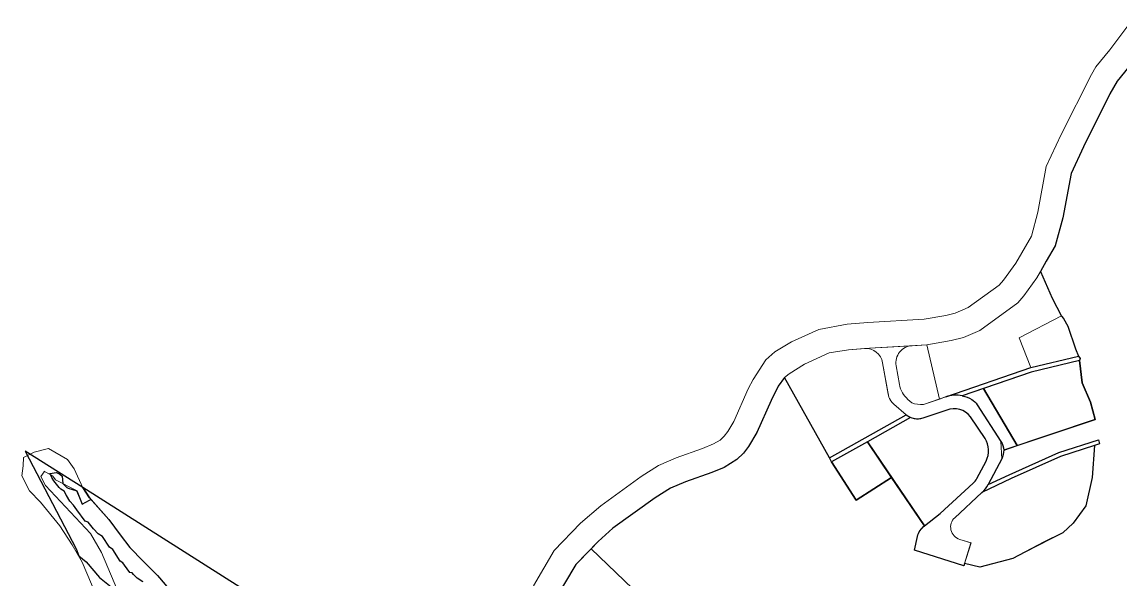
# Model space of a CAD drawing. Header units: millimetres. Extents: x 234550 to 240984, y 469077 to 474234.
# Drawn here: x 234563 to 235077, y 473433 to 473694 of the extents above; entities that cross this region are included whole.
import ezdxf

# ---------------------------------------------------------------- set-up
doc = ezdxf.new("R2010")
doc.units = ezdxf.units.MM
for name, color, linetype, lineweight in [('_proposed _Primary_road_Hatch', 7, 'Continuous', 0), ('_Proposed Access Road_Hatch', 255, 'Continuous', 0), ('_proposed OS-2 _hatch', 83, 'Continuous', 0), ('_Proposed_footpath hatch', 161, 'Continuous', 30), ('_Proposed_parking', 253, 'Continuous', 30), ('E1', 108, 'Continuous', 30), ('E2', 106, 'Continuous', 30), ('E4', 53, 'Continuous', 30)]:
    doc.layers.add(name, color=color, linetype=linetype, lineweight=lineweight)
doc.layers.add('_Proposed Service-1 hatch', color=210, linetype='Continuous')
doc.layers.add('_proposed UV_2_Hatch', color=53, linetype='Continuous', lineweight=0, true_color=0xf2d64a)

msp = doc.modelspace()

# ---------------------------------------------------------------- linework, layer by layer
at = {"layer": '_proposed _Primary_road_Hatch'}
for points in [[(235081.65, 473694.09), (235071.95, 473681.08), (235065.27, 473673.07), (235063.25, 473669.5), (235049.07, 473641.39), (235042.11, 473626.48), (235038.24, 473605.07), (235035.18, 473593.81), (235027.88, 473581.24), (235022.11, 473573.27), (235020.16, 473570.92), (235005.65, 473560.46), (234999.53, 473557.83), (234995.13, 473556.7), (234984.94, 473554.94), (234958.66, 473553.4), (234948.9, 473552.68), (234935.61, 473550.14), (234922.92, 473544.32), (234915.16, 473539.64), (234910.8, 473535.95), (234904.92, 473526.68), (234902.67, 473522.37), (234895.86, 473507.15), (234893.1, 473502.46), (234891.35, 473500.22), (234889.56, 473498.43), (234886.45, 473496.57), (234881.27, 473494.44), (234868.98, 473490.07), (234860.65, 473486.53), (234852.45, 473481.3), (234833.62, 473467.66), (234824.1, 473459.5), (234811.88, 473446.69), (234802.08, 473430.23)], [(234811.78, 473423.14), (234821.98, 473440.13), (234832.46, 473450.87), (234839.34, 473457.1), (234859.14, 473471.33), (234866.26, 473475.88), (234873.25, 473478.84), (234885.62, 473483.26), (234891.36, 473485.61), (234897.38, 473489.28), (234900.35, 473492.24), (234902.77, 473495.34), (234906.7, 473501.99), (234913.4, 473517), (234916.71, 473523.67), (234919.66, 473527.73), (234921.74, 473529.48), (234929.01, 473533.95), (234940.53, 473539.19), (234949.61, 473540.7), (234959.46, 473541.43), (234986.31, 473543), (234997.65, 473544.96), (235003.42, 473546.44), (235011.06, 473549.73), (235028.89, 473562.66), (235031.59, 473565.9), (235037.72, 473574.37), (235046.35, 473589.37), (235049.95, 473602.44), (235053.71, 473623.1), (235059.59, 473635.6), (235071.85, 473660.41), (235075.27, 473666.38), (235080.84, 473673.02)]]:
    msp.add_lwpolyline(points, dxfattribs=at)
at = {"layer": '_Proposed Access Road_Hatch'}
msp.add_lwpolyline([(235007.26, 473517.39, 0.2234), (234995.42, 473518.73), (234984.63, 473515.06, -0.118742), (234979.21, 473515.87), (234977.4, 473517.45, -0.171579), (234973.45, 473524.41), (234971.89, 473533.2, -0.449078), (234979.3, 473542.59), (234959.46, 473541.43), (234957.06, 473541.25, -0.38087), (234965.54, 473534.63), (234968.16, 473519.87, 0.171579), (234970.8, 473515.23), (234976.6, 473510.19, 0.266637), (234984.42, 473508.66), (234995.57, 473512.44, -0.32865), (235006.62, 473509.36), (235013.6, 473499.17, -0.252965), (235013.95, 473488.6), (235009.62, 473480.37, -0.085581), (235007.96, 473478.21), (234992.55, 473464.06), (234984.76, 473457.9, 0.174291), (234981.89, 473453.31), (234980.52, 473446.91), (235003.59, 473439.49), (235006.92, 473450.3), (235001.61, 473451.93, -0.578725), (234999.31, 473462.08), (235012.02, 473473.8, 0.085581), (235014.92, 473477.57), (235021.29, 473489.66), (235020.93, 473497.74), (235009.78, 473514.93, 0.111423)], format="xyb", close=True, dxfattribs=at)
for points in [[(234608.86, 473424.78), (234599.95, 473445.85), (234594.82, 473454.68), (234573.78, 473477.07), (234571.47, 473481.34), (234573.08, 473483.5), (234573.13, 473483.91), (234577.2, 473481.56), (234578.45, 473479.87), (234588.22, 473474.78), (234590.84, 473468.42), (234594.88, 473470.68), (234591.15, 473476.09), (234587.22, 473484.98), (234584.05, 473489.24), (234575.07, 473494.45), (234568.4, 473492.78), (234563.41, 473490.32), (234563.25, 473486.35), (234562.71, 473481.63), (234566.28, 473474.62), (234571.39, 473469.32), (234580.51, 473458.2), (234586.22, 473449.4), (234590.91, 473441.33), (234599.2, 473421.74)], [(234629.79, 473430.75), (234626.09, 473435.05), (234621.85, 473439.42), (234619.47, 473441.74), (234613.17, 473448.11), (234608.72, 473454.08), (234603.42, 473461.17), (234595.05, 473470.56), (234594.3, 473470.33), (234590.85, 473468.4), (234588.25, 473474.7), (234584.27, 473475.85), (234583.69, 473476.26), (234581.8, 473478.04), (234581.79, 473478.13), (234578.45, 473479.87), (234577.2, 473481.56), (234575.99, 473482.26), (234576.84, 473480.59), (234577.61, 473479.36), (234580.16, 473476.18), (234580.89, 473475.45), (234582.43, 473474.42), (234583.5, 473472.53), (234585.14, 473469.74), (234586.88, 473467.89), (234588.45, 473465.71), (234592.32, 473460.51), (234593.63, 473459.99), (234596.17, 473456.89), (234598.34, 473454.49), (234600.39, 473453.33), (234603.69, 473448.27), (234605.27, 473447.26), (234608.61, 473441.72), (234609.96, 473440.93), (234610.63, 473439.81), (234613.27, 473436.45), (234614.29, 473436.31), (234614.9, 473435.54), (234616.56, 473433.79), (234619.35, 473432.1)]]:
    msp.add_lwpolyline(points, dxfattribs=at)
at = {"layer": '_proposed OS-2 _hatch'}
msp.add_lwpolyline([(234986.31, 473543), (234979.3, 473542.59, 0.449078), (234971.89, 473533.2), (234973.45, 473524.41, 0.171579), (234977.4, 473517.45), (234979.21, 473515.87, 0.118742), (234984.63, 473515.06), (234992.12, 473517.61)], format="xyb", close=True, dxfattribs=at)
at = {"layer": '_Proposed Service-1 hatch'}
msp.add_lwpolyline([(234941.68, 473488.28), (234953.17, 473470.3), (234969.77, 473480.91), (234958.42, 473497.64)], close=True, dxfattribs=at)
at = {"layer": '_proposed UV_2_Hatch'}
msp.add_lwpolyline([(235049.32, 473556.48), (235044.82, 473564.87), (235039.4, 473577.28), (235037.72, 473574.37), (235031.59, 473565.9), (235028.89, 473562.66), (235011.06, 473549.73), (235003.42, 473546.44), (234997.65, 473544.96), (234986.31, 473543), (234992.12, 473517.61), (234995.42, 473518.73), (235034.84, 473532.34)], dxfattribs=at)
msp.add_lwpolyline([(235052.17, 473551.67), (235050.24, 473555.23), (235049.32, 473556.48), (235029.49, 473546.23), (235034.84, 473532.34), (235057.24, 473537.66), (235055.74, 473541.08)], close=True, dxfattribs=at)
for points in [[(234965.54, 473534.63, 0.38087), (234957.06, 473541.25), (234949.61, 473540.7), (234940.53, 473539.19), (234929.01, 473533.95), (234921.74, 473529.48), (234919.66, 473527.73), (234940.65, 473490.11), (234976.6, 473510.19), (234970.8, 473515.23, -0.127589), (234968.52, 473518.55)], [(235064.78, 473495.89), (235048.74, 473490.7), (235025.7, 473480.36), (235012.02, 473473.8), (234999.31, 473462.08, 0.578725), (235001.61, 473451.93), (235006.9, 473450.3), (235003.92, 473440.61), (235011.1, 473438.96), (235026.49, 473443.04), (235049.9, 473455.05), (235054.79, 473459.47), (235060.62, 473467.69), (235063.56, 473480.96)]]:
    msp.add_lwpolyline(points, format="xyb", close=True, dxfattribs=at)
at = {"layer": '_Proposed_footpath hatch'}
for points in [[(234995.19, 473518.65), (235034.84, 473532.34), (235057.24, 473537.66), (235058.03, 473536.54), (235057.68, 473535.71), (235035.04, 473530.22), (235002.82, 473519.17, 0.138938)], [(235014.92, 473477.57), (235024.72, 473482.11), (235048, 473492.55), (235066.53, 473498.56), (235067, 473496.59), (235064.78, 473495.89), (235048.74, 473490.7), (235025.7, 473480.36), (235012.02, 473473.8, 0.085581)]]:
    msp.add_lwpolyline(points, format="xyb", close=True, dxfattribs=at)
msp.add_lwpolyline([(234940.65, 473490.11), (234976.6, 473510.19), (234978.62, 473508.91), (234958.42, 473497.64), (234941.68, 473488.28)], close=True, dxfattribs=at)
at = {"layer": '_Proposed_parking'}
msp.add_lwpolyline([(235022.2, 473493.75), (235028.51, 473495.86), (235012.82, 473522.62), (235002.82, 473519.17, -0.086058), (235007.26, 473517.39, -0.111423), (235009.78, 473514.93), (235020.93, 473497.74, -0.139873)], format="xyb", close=True, dxfattribs=at)
at = {"layer": 'E1'}
msp.add_lwpolyline([(235080.84, 473673.02), (235075.27, 473666.38), (235071.85, 473660.41), (235059.59, 473635.6), (235053.71, 473623.1), (235049.95, 473602.44), (235046.35, 473589.37), (235042.16, 473582.1), (235039.4, 473577.28), (235044.82, 473564.87), (235049.29, 473556.47), (235050.24, 473555.23), (235052.17, 473551.67), (235055.74, 473541.08), (235057.24, 473537.66), (235058.03, 473536.54), (235057.68, 473535.71), (235059, 473525.17), (235062.79, 473516.07), (235064.97, 473508.09), (235022.2, 473493.75, -0.133254), (235021.29, 473489.66), (235014.92, 473477.57), (235024.72, 473482.11), (235048, 473492.55), (235066.53, 473498.56), (235067, 473496.59), (235064.78, 473495.89), (235063.56, 473480.96), (235060.62, 473467.69), (235054.79, 473459.47), (235049.9, 473455.05), (235040.97, 473450.67), (235026.49, 473443.04), (235011.1, 473438.96), (235003.93, 473440.6), (235003.59, 473439.49), (234980.52, 473446.91), (234981.89, 473453.31, -0.188177), (234985.16, 473458.22), (234969.77, 473480.91), (234953.17, 473470.3), (234941.68, 473488.28), (234940.65, 473490.11), (234919.66, 473527.73), (234916.71, 473523.67), (234913.4, 473517), (234906.7, 473501.99), (234902.77, 473495.34), (234900.35, 473492.24), (234897.38, 473489.28), (234891.36, 473485.61), (234885.62, 473483.26), (234873.25, 473478.84), (234866.26, 473475.88), (234859.14, 473471.33), (234839.34, 473457.1), (234832.46, 473450.87), (234829.11, 473447.44), (234891.32, 473387.71)], format="xyb", dxfattribs=at)
for points in [[(234619.35, 473432.1), (234616.56, 473433.79), (234614.9, 473435.54), (234614.29, 473436.31), (234613.27, 473436.45), (234610.63, 473439.81), (234609.96, 473440.93), (234608.61, 473441.72), (234605.27, 473447.26), (234603.69, 473448.27), (234600.39, 473453.33), (234598.34, 473454.49), (234596.17, 473456.89), (234593.63, 473459.99), (234592.32, 473460.51), (234588.45, 473465.71), (234586.88, 473467.89), (234585.14, 473469.74), (234583.5, 473472.53), (234582.43, 473474.42), (234580.89, 473475.45), (234580.16, 473476.18), (234577.61, 473479.36), (234576.84, 473480.59), (234575.73, 473482.76), (234578.81, 473483.17), (234580.41, 473482.46), (234581.54, 473481.59), (234581.8, 473478.04), (234583.69, 473476.26), (234584.27, 473475.85), (234588.32, 473474.68), (234590.88, 473468.42), (234594.3, 473470.33), (234595.05, 473470.56), (234594.39, 473471.31), (234591.28, 473476.14), (234564.26, 473493.26), (234588.15, 473447.58), (234589.35, 473444.29), (234592.84, 473441.36), (234598.98, 473434.14), (234605.96, 473428.45)], [(234891.32, 473387.71), (234829.11, 473447.44), (234821.98, 473440.13), (234811.78, 473423.14)]]:
    msp.add_lwpolyline(points, dxfattribs=at)
at = {"layer": 'E2'}
msp.add_lwpolyline([(234667.16, 473383.65), (234715.54, 473387.26), (234722.44, 473392.98), (234711.41, 473399.97), (234703.27, 473399.26), (234694.23, 473410.86), (234591.28, 473476.14), (234594.39, 473471.31), (234603.42, 473461.17), (234608.72, 473454.08), (234613.17, 473448.11), (234619.47, 473441.74), (234621.85, 473439.42), (234626.09, 473435.05), (234629.79, 473430.75), (234633.22, 473426.47), (234636.81, 473422.72), (234640.77, 473418.67), (234644.76, 473414.14), (234648.43, 473408.96), (234653.15, 473402.95), (234659.29, 473394.78), (234659.84, 473394.03), (234663.42, 473389.09)], close=True, dxfattribs=at)
at = {"layer": 'E4'}
msp.add_lwpolyline([(235059, 473525.17), (235057.68, 473535.71), (235035.04, 473530.22), (235012.82, 473522.62), (235028.51, 473495.86), (235064.97, 473508.09), (235062.79, 473516.07)], close=True, dxfattribs=at)
msp.add_lwpolyline([(234978.62, 473508.91), (234958.42, 473497.64), (234985.16, 473458.22), (234992.55, 473464.06), (235007.96, 473478.21, 0.085581), (235009.62, 473480.37), (235013.95, 473488.6, 0.252965), (235013.6, 473499.17), (235006.62, 473509.36, 0.32865), (234995.57, 473512.44), (234984.42, 473508.66, -0.187898)], format="xyb", close=True, dxfattribs=at)

doc.saveas('drawing.dxf')
